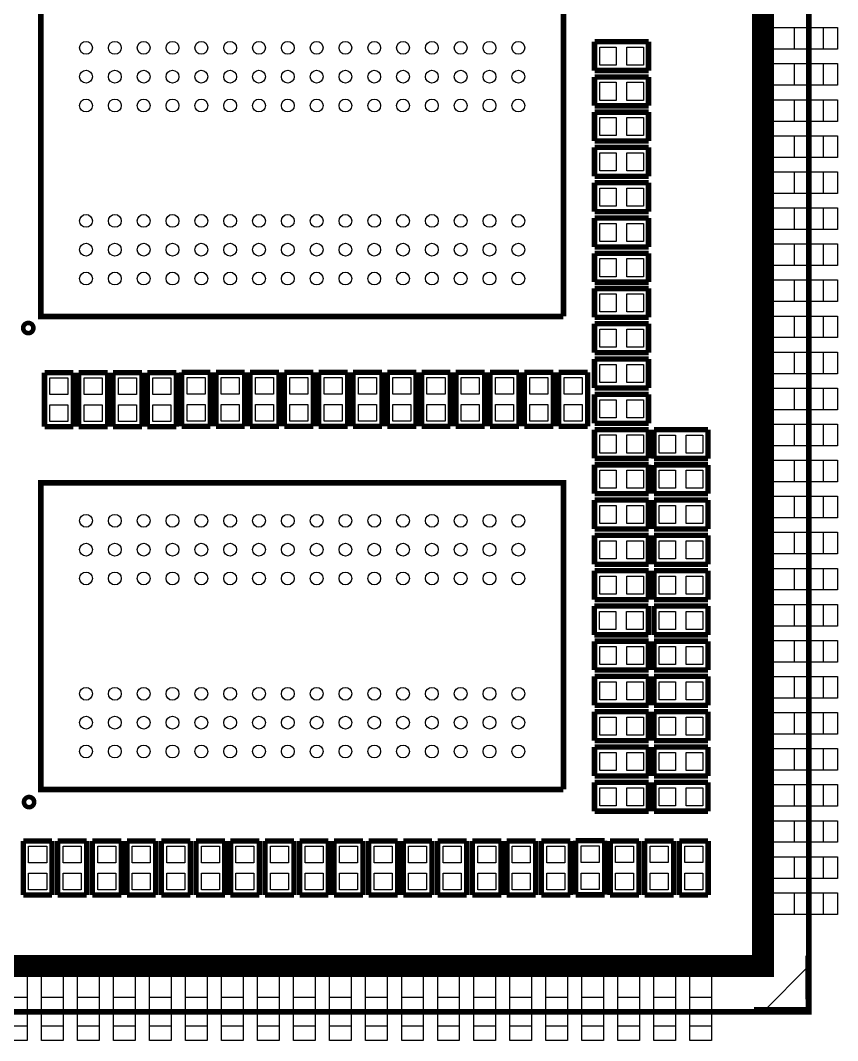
# Model space of a CAD drawing. Extents: x 0.3 to 46.9, y -3.3 to 43.3.
# Drawn here: x 24.21 to 46.89, y -3.34 to 24.96 of the extents above; entities that cross this region are included whole.
import ezdxf

# ---------------------------------------------------------------- set-up
doc = ezdxf.new("R2010")
doc.units = 0
for name, color, linetype in [('BOT', 69, 'CONTINUOUS'), ('OUTLINE', 254, 'CONTINUOUS'), ('SMT', 85, 'CONTINUOUS'), ('SST', 85, 'CONTINUOUS'), ('TOP', 85, 'CONTINUOUS')]:
    doc.layers.add(name, color=color, linetype=linetype)

msp = doc.modelspace()

# ---------------------------------------------------------------- linework, layer by layer
at = {"layer": 'BOT'}
for points in [[(46.894801, 24.758752), (46.894801, 24.158804), (44.894805, 24.158804), (44.894805, 24.758752)], [(46.894801, 23.758754), (46.894801, 23.158806), (44.894805, 23.158806), (44.894805, 23.758754)], [(46.894801, 22.758756), (46.894801, 22.158808), (44.894805, 22.158808), (44.894805, 22.758756)], [(46.894801, 21.758758), (46.894801, 21.15881), (44.894805, 21.15881), (44.894805, 21.758758)], [(46.894801, 20.75876), (46.894801, 20.158812), (44.894805, 20.158812), (44.894805, 20.75876)], [(46.894801, 19.758762), (46.894801, 19.158814), (44.894805, 19.158814), (44.894805, 19.758762)], [(46.894801, 18.758764), (46.894801, 18.158816), (44.894805, 18.158816), (44.894805, 18.758764)], [(46.894801, 17.758766), (46.894801, 17.158818), (44.894805, 17.158818), (44.894805, 17.758766)], [(46.894801, 16.758768), (46.894801, 16.15882), (44.894805, 16.15882), (44.894805, 16.758768)], [(46.894801, 15.75877), (46.894801, 15.158822), (44.894805, 15.158822), (44.894805, 15.75877)], [(46.894801, 14.758772), (46.894801, 14.158824), (44.894805, 14.158824), (44.894805, 14.758772)], [(46.894801, 13.758748), (46.894801, 13.1588), (44.894805, 13.1588), (44.894805, 13.758748)], [(46.894801, 12.75875), (46.894801, 12.158802), (44.894805, 12.158802), (44.894805, 12.75875)], [(46.894801, 11.758752), (46.894801, 11.158804), (44.894805, 11.158804), (44.894805, 11.758752)], [(46.894801, 10.758754), (46.894801, 10.158806), (44.894805, 10.158806), (44.894805, 10.758754)], [(46.894801, 9.758756), (46.894801, 9.158808), (44.894805, 9.158808), (44.894805, 9.758756)], [(46.894801, 8.758758), (46.894801, 8.15881), (44.894805, 8.15881), (44.894805, 8.758758)], [(46.894801, 7.75876), (46.894801, 7.158812), (44.894805, 7.158812), (44.894805, 7.75876)], [(46.894801, 6.758762), (46.894801, 6.158814), (44.894805, 6.158814), (44.894805, 6.758762)], [(46.894801, 5.758764), (46.894801, 5.158816), (44.894805, 5.158816), (44.894805, 5.758764)], [(46.894801, 4.758766), (46.894801, 4.158818), (44.894805, 4.158818), (44.894805, 4.758766)], [(46.894801, 3.758768), (46.894801, 3.15882), (44.894805, 3.15882), (44.894805, 3.758768)], [(46.894801, 2.75877), (46.894801, 2.158822), (44.894805, 2.158822), (44.894805, 2.75877)], [(46.894801, 1.758772), (46.894801, 1.158824), (44.894805, 1.158824), (44.894805, 1.758772)], [(46.894801, 0.758749), (46.894801, 0.158801), (44.894805, 0.158801), (44.894805, 0.758749)], [(24.394566, -3.341421), (23.794618, -3.341421), (23.794618, -1.341425), (24.394566, -1.341425)], [(25.394564, -3.341421), (24.794616, -3.341421), (24.794616, -1.341425), (25.394564, -1.341425)], [(26.394562, -3.341421), (25.794614, -3.341421), (25.794614, -1.341425), (26.394562, -1.341425)], [(27.39456, -3.341421), (26.794612, -3.341421), (26.794612, -1.341425), (27.39456, -1.341425)], [(28.394558, -3.341421), (27.79461, -3.341421), (27.79461, -1.341425), (28.394558, -1.341425)], [(29.394556, -3.341421), (28.794608, -3.341421), (28.794608, -1.341425), (29.394556, -1.341425)], [(30.39458, -3.341421), (29.794632, -3.341421), (29.794632, -1.341425), (30.39458, -1.341425)], [(31.394578, -3.341421), (30.79463, -3.341421), (30.79463, -1.341425), (31.394578, -1.341425)], [(32.394576, -3.341421), (31.794628, -3.341421), (31.794628, -1.341425), (32.394576, -1.341425)], [(33.394574, -3.341421), (32.794626, -3.341421), (32.794626, -1.341425), (33.394574, -1.341425)], [(34.394572, -3.341421), (33.794624, -3.341421), (33.794624, -1.341425), (34.394572, -1.341425)], [(35.39457, -3.341421), (34.794622, -3.341421), (34.794622, -1.341425), (35.39457, -1.341425)], [(36.394568, -3.341421), (35.79462, -3.341421), (35.79462, -1.341425), (36.394568, -1.341425)], [(37.394566, -3.341421), (36.794618, -3.341421), (36.794618, -1.341425), (37.394566, -1.341425)], [(38.394564, -3.341421), (37.794616, -3.341421), (37.794616, -1.341425), (38.394564, -1.341425)], [(39.394562, -3.341421), (38.794614, -3.341421), (38.794614, -1.341425), (39.394562, -1.341425)], [(40.39456, -3.341421), (39.794612, -3.341421), (39.794612, -1.341425), (40.39456, -1.341425)], [(41.394558, -3.341421), (40.79461, -3.341421), (40.79461, -1.341425), (41.394558, -1.341425)], [(42.394556, -3.341421), (41.794608, -3.341421), (41.794608, -1.341425), (42.394556, -1.341425)], [(43.394579, -3.341421), (42.794631, -3.341421), (42.794631, -1.341425), (43.394579, -1.341425)]]:
    msp.add_lwpolyline(points, close=True, dxfattribs=at)
at = {"layer": 'OUTLINE', "const_width": 0.1524}
msp.add_lwpolyline([(43.094605, 42.458894), (46.094701, 42.458894), (46.094701, -2.541321), (1.094486, -2.541321), (1.094486, 42.458894), (43.094605, 42.458894)], dxfattribs=at)
at = {"layer": 'OUTLINE'}
msp.add_lwpolyline([(1.094486, 42.458894), (1.094486, -2.541321), (46.094701, -2.541321), (46.094701, 42.458894), (43.094605, 42.458894)], close=True, dxfattribs=at)
at = {"layer": 'SMT', "const_width": 0.6096}
msp.add_lwpolyline([(2.364486, 0.310718), (2.364486, 41.188894), (44.824701, 41.188894), (44.824701, -1.271321), (2.364486, -1.271321), (2.364486, 0.310718)], dxfattribs=at)
at = {"layer": 'SST'}
for points, const_width in [([(39.285494, 16.745153), (39.285494, 25.250546), (24.780113, 25.250546), (24.780113, 17.744846)], 0.1524), ([(40.147316, 23.568127), (40.147316, 24.370716)], 0.149911), ([(40.147316, 24.370716), (41.645916, 24.370716)], 0.149911), ([(41.645916, 24.370716), (41.645916, 23.568127)], 0.149911), ([(41.645916, 23.568127), (40.147316, 23.568127)], 0.149911), ([(40.147316, 22.58982), (40.147316, 23.392435)], 0.149911), ([(40.147316, 23.392435), (41.645916, 23.392435)], 0.149911), ([(41.645916, 23.392435), (41.645916, 22.58982)], 0.149911), ([(41.645916, 22.58982), (40.147316, 22.58982)], 0.149911), ([(40.147418, 21.611412), (40.147418, 22.414103)], 0.149911), ([(40.147418, 22.414103), (41.646018, 22.414103)], 0.149911), ([(41.646018, 22.414103), (41.646018, 21.611412)], 0.149911), ([(40.147316, 20.633207), (40.147316, 21.43572)], 0.149911), ([(40.147316, 21.43572), (41.645916, 21.43572)], 0.149911), ([(41.646018, 21.611412), (40.147418, 21.611412)], 0.149911), ([(41.645916, 21.43572), (41.645916, 20.633207)], 0.149911), ([(41.645916, 20.633207), (40.147316, 20.633207)], 0.149911), ([(40.147316, 19.654901), (40.147316, 20.45749)], 0.149911), ([(40.147316, 20.45749), (41.645916, 20.45749)], 0.149911), ([(41.645916, 20.45749), (41.645916, 19.654901)], 0.149911), ([(41.645916, 19.654901), (40.147316, 19.654901)], 0.149911), ([(40.147316, 18.676595), (40.147316, 19.479184)], 0.149911), ([(40.147316, 19.479184), (41.645916, 19.479184)], 0.149911), ([(41.645916, 19.479184), (41.645916, 18.676595)], 0.149911), ([(41.645916, 18.676595), (40.147316, 18.676595)], 0.149911), ([(40.147367, 17.698364), (40.147367, 18.500877)], 0.149911), ([(40.147367, 18.500877), (41.645967, 18.500877)], 0.149911), ([(41.645967, 18.500877), (41.645967, 17.698364)], 0.149911), ([(24.780113, 17.744846), (24.780113, 16.745153), (25.779806, 16.745153)], 0.1524), ([(41.645967, 17.698364), (40.147367, 17.698364)], 0.149911), ([(40.147367, 16.71988), (40.147367, 17.522571)], 0.149911), ([(40.147367, 17.522571), (41.645967, 17.522571)], 0.149911), ([(41.645967, 17.522571), (41.645967, 16.71988)], 0.149911), ([(25.779806, 16.745153), (39.285799, 16.745153)], 0.1524), ([(41.645967, 16.71988), (40.147367, 16.71988)], 0.149911), ([(40.147215, 15.741675), (40.147215, 16.544265)], 0.149911), ([(40.147215, 16.544265), (41.645815, 16.544265)], 0.149911), ([(41.645815, 16.544265), (41.645815, 15.741675)], 0.149911), ([(41.645815, 15.741675), (40.147215, 15.741675)], 0.149911), ([(40.147316, 14.763369), (40.147316, 15.565958)], 0.149911), ([(40.147316, 15.565958), (41.645916, 15.565958)], 0.149911), ([(41.645916, 15.565958), (41.645916, 14.763369)], 0.149911), ([(24.880164, 15.188895), (25.682677, 15.188895)], 0.149911), ([(24.880164, 13.690295), (24.880164, 15.188895)], 0.149911), ([(25.682677, 15.188895), (25.682677, 13.690295)], 0.149911), ([(25.831698, 15.188946), (26.634288, 15.188946)], 0.149911), ([(25.831698, 13.690346), (25.831698, 15.188946)], 0.149911), ([(26.634288, 15.188946), (26.634288, 13.690346)], 0.149911), ([(26.783309, 15.188794), (27.585899, 15.188794)], 0.149911), ([(26.783309, 13.690194), (26.783309, 15.188794)], 0.149911), ([(27.585899, 15.188794), (27.585899, 13.690194)], 0.149911), ([(27.73492, 15.18887), (28.53751, 15.18887)], 0.149911), ([(27.73492, 13.69027), (27.73492, 15.18887)], 0.149911), ([(28.53751, 15.18887), (28.53751, 13.69027)], 0.149911), ([(28.684398, 15.196083), (29.487012, 15.196083)], 0.149911), ([(28.684398, 13.697483), (28.684398, 15.196083)], 0.149911), ([(29.487012, 15.196083), (29.487012, 13.697483)], 0.149911), ([(29.636034, 15.196058), (30.438649, 15.196058)], 0.149911), ([(29.636034, 13.697458), (29.636034, 15.196058)], 0.149911), ([(30.438649, 15.196058), (30.438649, 13.697458)], 0.149911), ([(30.587645, 15.196058), (31.390234, 15.196058)], 0.149911), ([(30.587645, 13.697458), (30.587645, 15.196058)], 0.149911), ([(31.390234, 15.196058), (31.390234, 13.697458)], 0.149911), ([(31.539231, 15.196058), (32.341845, 15.196058)], 0.149911), ([(31.539231, 13.697458), (31.539231, 15.196058)], 0.149911), ([(32.341845, 15.196058), (32.341845, 13.697458)], 0.149911), ([(32.490867, 15.196058), (33.293482, 15.196058)], 0.149911), ([(32.490867, 13.697458), (32.490867, 15.196058)], 0.149911), ([(33.293482, 15.196058), (33.293482, 13.697458)], 0.149911), ([(33.442478, 15.196058), (34.245067, 15.196058)], 0.149911), ([(33.442478, 13.697458), (33.442478, 15.196058)], 0.149911), ([(34.245067, 15.196058), (34.245067, 13.697458)], 0.149911), ([(34.394089, 15.196058), (35.196678, 15.196058)], 0.149911), ([(34.394089, 13.697458), (34.394089, 15.196058)], 0.149911), ([(35.196678, 15.196058), (35.196678, 13.697458)], 0.149911), ([(35.3457, 15.19616), (36.148289, 15.19616)], 0.149911), ([(35.3457, 13.69756), (35.3457, 15.19616)], 0.149911), ([(36.148289, 15.19616), (36.148289, 13.69756)], 0.149911), ([(36.297311, 15.196058), (37.0999, 15.196058)], 0.149911), ([(36.297311, 13.697458), (36.297311, 15.196058)], 0.149911), ([(37.0999, 15.196058), (37.0999, 13.697458)], 0.149911), ([(37.248897, 15.196058), (38.051511, 15.196058)], 0.149911), ([(37.248897, 13.697458), (37.248897, 15.196058)], 0.149911), ([(38.051511, 15.196058), (38.051511, 13.697458)], 0.149911), ([(38.200533, 15.196058), (39.003122, 15.196058)], 0.149911), ([(38.200533, 13.697458), (38.200533, 15.196058)], 0.149911), ([(39.003122, 15.196058), (39.003122, 13.697458)], 0.149911), ([(39.152144, 15.195956), (39.954733, 15.195956)], 0.149911), ([(39.152144, 13.697356), (39.152144, 15.195956)], 0.149911), ([(39.954733, 15.195956), (39.954733, 13.697356)], 0.149911), ([(41.645916, 14.763369), (40.147316, 14.763369)], 0.149911), ([(40.147367, 13.785063), (40.147367, 14.587652)], 0.149911), ([(40.147367, 14.587652), (41.645967, 14.587652)], 0.149911), ([(41.645967, 14.587652), (41.645967, 13.785063)], 0.149911), ([(25.682677, 13.690295), (24.880164, 13.690295)], 0.149911), ([(26.634288, 13.690346), (25.831698, 13.690346)], 0.149911), ([(27.585899, 13.690194), (26.783309, 13.690194)], 0.149911), ([(28.53751, 13.69027), (27.73492, 13.69027)], 0.149911), ([(29.487012, 13.697483), (28.684398, 13.697483)], 0.149911), ([(30.438649, 13.697458), (29.636034, 13.697458)], 0.149911), ([(31.390234, 13.697458), (30.587645, 13.697458)], 0.149911), ([(32.341845, 13.697458), (31.539231, 13.697458)], 0.149911), ([(33.293482, 13.697458), (32.490867, 13.697458)], 0.149911), ([(34.245067, 13.697458), (33.442478, 13.697458)], 0.149911), ([(35.196678, 13.697458), (34.394089, 13.697458)], 0.149911), ([(36.148289, 13.69756), (35.3457, 13.69756)], 0.149911), ([(37.0999, 13.697458), (36.297311, 13.697458)], 0.149911), ([(38.051511, 13.697458), (37.248897, 13.697458)], 0.149911), ([(39.003122, 13.697458), (38.200533, 13.697458)], 0.149911), ([(39.954733, 13.697356), (39.152144, 13.697356)], 0.149911), ([(40.147316, 13.609371), (41.645916, 13.609371)], 0.149911), ([(40.147316, 12.806756), (40.147316, 13.609371)], 0.149911), ([(41.645967, 13.785063), (40.147367, 13.785063)], 0.149911), ([(41.645916, 13.609371), (41.645916, 12.806756)], 0.149911), ([(41.795471, 12.805893), (41.795471, 13.608507)], 0.149911), ([(41.795471, 13.608507), (43.294071, 13.608507)], 0.149911), ([(43.294071, 13.608507), (43.294071, 12.805893)], 0.149911), ([(41.645916, 12.806756), (40.147316, 12.806756)], 0.149911), ([(43.294071, 12.805893), (41.795471, 12.805893)], 0.149911), ([(40.147418, 12.631039), (41.646018, 12.631039)], 0.149911), ([(40.147418, 11.828424), (40.147418, 12.631039)], 0.149911), ([(41.646018, 12.631039), (41.646018, 11.828424)], 0.149911), ([(41.795471, 11.827561), (41.795471, 12.630175)], 0.149911), ([(41.795471, 12.630175), (43.294071, 12.630175)], 0.149911), ([(43.294071, 12.630175), (43.294071, 11.827561)], 0.149911), ([(39.285494, 3.626053), (39.285494, 12.131446), (24.780113, 12.131446), (24.780113, 4.625746)], 0.1524), ([(41.646018, 11.828424), (40.147418, 11.828424)], 0.149911), ([(43.294071, 11.827561), (41.795471, 11.827561)], 0.149911), ([(40.147418, 11.652733), (41.646018, 11.652733)], 0.149911), ([(40.147418, 10.850143), (40.147418, 11.652733)], 0.149911), ([(41.646018, 11.652733), (41.646018, 10.850143)], 0.149911), ([(41.795471, 10.84928), (41.795471, 11.651869)], 0.149911), ([(41.795471, 11.651869), (43.294071, 11.651869)], 0.149911), ([(43.294071, 11.651869), (43.294071, 10.84928)], 0.149911), ([(41.646018, 10.850143), (40.147418, 10.850143)], 0.149911), ([(43.294071, 10.84928), (41.795471, 10.84928)], 0.149911), ([(40.147291, 10.674426), (41.645891, 10.674426)], 0.149911), ([(40.147291, 9.871812), (40.147291, 10.674426)], 0.149911), ([(41.645891, 10.674426), (41.645891, 9.871812)], 0.149911), ([(41.795471, 9.870973), (41.795471, 10.673588)], 0.149911), ([(41.795471, 10.673588), (43.294071, 10.673588)], 0.149911), ([(43.294071, 10.673588), (43.294071, 9.870973)], 0.149911), ([(41.645891, 9.871812), (40.147291, 9.871812)], 0.149911), ([(43.294071, 9.870973), (41.795471, 9.870973)], 0.149911), ([(40.147316, 9.696247), (41.645916, 9.696247)], 0.149911), ([(40.147316, 8.893531), (40.147316, 9.696247)], 0.149911), ([(41.645916, 9.696247), (41.645916, 8.893531)], 0.149911), ([(41.795471, 8.892667), (41.795471, 9.695256)], 0.149911), ([(41.795471, 9.695256), (43.294071, 9.695256)], 0.149911), ([(43.294071, 9.695256), (43.294071, 8.892667)], 0.149911), ([(40.140001, 8.716366), (41.638601, 8.716366)], 0.149911), ([(40.140001, 7.913751), (40.140001, 8.716366)], 0.149911), ([(41.645916, 8.893531), (40.147316, 8.893531)], 0.149911), ([(41.638601, 8.716366), (41.638601, 7.913751)], 0.149911), ([(43.294071, 8.892667), (41.795471, 8.892667)], 0.149911), ([(41.795471, 7.914361), (41.795471, 8.71695)], 0.149911), ([(41.795471, 8.71695), (43.294071, 8.71695)], 0.149911), ([(43.294071, 8.71695), (43.294071, 7.914361)], 0.149911), ([(41.638601, 7.913751), (40.140001, 7.913751)], 0.149911), ([(43.294071, 7.914361), (41.795471, 7.914361)], 0.149911), ([(40.147265, 7.738643), (41.645865, 7.738643)], 0.149911), ([(40.147265, 6.936054), (40.147265, 7.738643)], 0.149911), ([(41.645865, 7.738643), (41.645865, 6.936054)], 0.149911), ([(41.795471, 6.935953), (41.795471, 7.738669)], 0.149911), ([(41.795471, 7.738669), (43.294071, 7.738669)], 0.149911), ([(43.294071, 7.738669), (43.294071, 6.935953)], 0.149911), ([(41.645865, 6.936054), (40.147265, 6.936054)], 0.149911), ([(40.147316, 6.760337), (41.645916, 6.760337)], 0.149911), ([(40.147316, 5.957748), (40.147316, 6.760337)], 0.149911), ([(41.645916, 6.760337), (41.645916, 5.957748)], 0.149911), ([(43.294071, 6.935953), (41.795471, 6.935953)], 0.149911), ([(41.795471, 5.957722), (41.795471, 6.760337)], 0.149911), ([(41.795471, 6.760337), (43.294071, 6.760337)], 0.149911), ([(43.294071, 6.760337), (43.294071, 5.957722)], 0.149911), ([(41.645916, 5.957748), (40.147316, 5.957748)], 0.149911), ([(43.294071, 5.957722), (41.795471, 5.957722)], 0.149911), ([(40.147316, 5.782056), (41.645916, 5.782056)], 0.149911), ([(40.147316, 4.979441), (40.147316, 5.782056)], 0.149911), ([(41.645916, 5.782056), (41.645916, 4.979441)], 0.149911), ([(41.795471, 4.979441), (41.795471, 5.782031)], 0.149911), ([(41.795471, 5.782031), (43.294071, 5.782031)], 0.149911), ([(43.294071, 5.782031), (43.294071, 4.979441)], 0.149911), ([(41.645916, 4.979441), (40.147316, 4.979441)], 0.149911), ([(40.147316, 4.803724), (41.645916, 4.803724)], 0.149911), ([(40.147316, 4.001135), (40.147316, 4.803724)], 0.149911), ([(41.645916, 4.803724), (41.645916, 4.001135)], 0.149911), ([(43.294071, 4.979441), (41.795471, 4.979441)], 0.149911), ([(41.795471, 4.001237), (41.795471, 4.803851)], 0.149911), ([(41.795471, 4.803851), (43.294071, 4.803851)], 0.149911), ([(43.294071, 4.803851), (43.294071, 4.001237)], 0.149911), ([(24.780113, 4.625746), (24.780113, 3.626053), (25.779806, 3.626053)], 0.1524), ([(41.645916, 4.001135), (40.147316, 4.001135)], 0.149911), ([(43.294071, 4.001237), (41.795471, 4.001237)], 0.149911), ([(25.779806, 3.626053), (39.285799, 3.626053)], 0.1524), ([(40.147316, 3.825418), (41.645916, 3.825418)], 0.149911), ([(40.147316, 3.022803), (40.147316, 3.825418)], 0.149911), ([(41.645916, 3.825418), (41.645916, 3.022803)], 0.149911), ([(41.795471, 3.022829), (41.795471, 3.825418)], 0.149911), ([(41.795471, 3.825418), (43.294071, 3.825418)], 0.149911), ([(43.294071, 3.825418), (43.294071, 3.022829)], 0.149911), ([(41.645916, 3.022803), (40.147316, 3.022803)], 0.149911), ([(43.294071, 3.022829), (41.795471, 3.022829)], 0.149911), ([(24.28908, 2.194408), (25.091669, 2.194408)], 0.149911), ([(24.28908, 0.695808), (24.28908, 2.194408)], 0.149911), ([(25.091669, 2.194408), (25.091669, 0.695808)], 0.149911), ([(25.247829, 2.194408), (26.050519, 2.194408)], 0.149911), ([(25.247829, 0.695808), (25.247829, 2.194408)], 0.149911), ([(26.050519, 2.194408), (26.050519, 0.695808)], 0.149911), ([(26.20678, 2.194204), (27.009293, 2.194204)], 0.149911), ([(26.20678, 0.695604), (26.20678, 2.194204)], 0.149911), ([(27.009293, 2.194204), (27.009293, 0.695604)], 0.149911), ([(27.16563, 2.194281), (27.968219, 2.194281)], 0.149911), ([(27.16563, 0.695681), (27.16563, 2.194281)], 0.149911), ([(27.968219, 2.194281), (27.968219, 0.695681)], 0.149911), ([(28.12448, 2.194001), (28.927095, 2.194001)], 0.149911), ([(28.12448, 0.695401), (28.12448, 2.194001)], 0.149911), ([(28.927095, 2.194001), (28.927095, 0.695401)], 0.149911), ([(29.08333, 2.194281), (29.885945, 2.194281)], 0.149911), ([(29.08333, 0.695681), (29.08333, 2.194281)], 0.149911), ([(29.885945, 2.194281), (29.885945, 0.695681)], 0.149911), ([(30.04218, 2.194331), (30.844795, 2.194331)], 0.149911), ([(30.04218, 0.695731), (30.04218, 2.194331)], 0.149911), ([(30.844795, 2.194331), (30.844795, 0.695731)], 0.149911), ([(31.001005, 2.194281), (31.803619, 2.194281)], 0.149911), ([(31.001005, 0.695681), (31.001005, 2.194281)], 0.149911), ([(31.803619, 2.194281), (31.803619, 0.695681)], 0.149911), ([(31.959855, 2.194306), (32.762469, 2.194306)], 0.149911), ([(31.959855, 0.695706), (31.959855, 2.194306)], 0.149911), ([(32.762469, 2.194306), (32.762469, 0.695706)], 0.149911), ([(32.91873, 2.194382), (33.721319, 2.194382)], 0.149911), ([(32.91873, 0.695782), (32.91873, 2.194382)], 0.149911), ([(33.721319, 2.194382), (33.721319, 0.695782)], 0.149911), ([(33.87758, 2.194281), (34.680169, 2.194281)], 0.149911), ([(33.87758, 0.695681), (33.87758, 2.194281)], 0.149911), ([(34.680169, 2.194281), (34.680169, 0.695681)], 0.149911), ([(34.83643, 2.194281), (35.639019, 2.194281)], 0.149911), ([(34.83643, 0.695681), (34.83643, 2.194281)], 0.149911), ([(35.639019, 2.194281), (35.639019, 0.695681)], 0.149911), ([(35.79528, 2.194306), (36.597869, 2.194306)], 0.149911), ([(35.79528, 0.695706), (35.79528, 2.194306)], 0.149911), ([(36.597869, 2.194306), (36.597869, 0.695706)], 0.149911), ([(36.754105, 2.194306), (37.556719, 2.194306)], 0.149911), ([(36.754105, 0.695706), (36.754105, 2.194306)], 0.149911), ([(37.556719, 2.194306), (37.556719, 0.695706)], 0.149911), ([(37.71298, 2.194306), (38.515569, 2.194306)], 0.149911), ([(37.71298, 0.695706), (37.71298, 2.194306)], 0.149911), ([(38.515569, 2.194306), (38.515569, 0.695706)], 0.149911), ([(38.67183, 2.194306), (39.474445, 2.194306)], 0.149911), ([(38.67183, 0.695706), (38.67183, 2.194306)], 0.149911), ([(39.474445, 2.194306), (39.474445, 0.695706)], 0.149911), ([(39.623822, 2.201088), (40.426411, 2.201088)], 0.149911), ([(39.623822, 0.702488), (39.623822, 2.201088)], 0.149911), ([(40.426411, 2.201088), (40.426411, 0.702488)], 0.149911), ([(40.580818, 2.197887), (41.383433, 2.197887)], 0.149911), ([(40.580818, 0.699287), (40.580818, 2.197887)], 0.149911), ([(41.383433, 2.197887), (41.383433, 0.699287)], 0.149911), ([(41.539668, 2.197887), (42.342257, 2.197887)], 0.149911), ([(41.539668, 0.699287), (41.539668, 2.197887)], 0.149911), ([(42.342257, 2.197887), (42.342257, 0.699287)], 0.149911), ([(42.498518, 2.197887), (43.301107, 2.197887)], 0.149911), ([(42.498518, 0.699287), (42.498518, 2.197887)], 0.149911), ([(43.301107, 2.197887), (43.301107, 0.699287)], 0.149911), ([(25.091669, 0.695808), (24.28908, 0.695808)], 0.149911), ([(26.050519, 0.695808), (25.247829, 0.695808)], 0.149911), ([(27.009293, 0.695604), (26.20678, 0.695604)], 0.149911), ([(27.968219, 0.695681), (27.16563, 0.695681)], 0.149911), ([(28.927095, 0.695401), (28.12448, 0.695401)], 0.149911), ([(29.885945, 0.695681), (29.08333, 0.695681)], 0.149911), ([(30.844795, 0.695731), (30.04218, 0.695731)], 0.149911), ([(31.803619, 0.695681), (31.001005, 0.695681)], 0.149911), ([(32.762469, 0.695706), (31.959855, 0.695706)], 0.149911), ([(33.721319, 0.695782), (32.91873, 0.695782)], 0.149911), ([(34.680169, 0.695681), (33.87758, 0.695681)], 0.149911), ([(35.639019, 0.695681), (34.83643, 0.695681)], 0.149911), ([(36.597869, 0.695706), (35.79528, 0.695706)], 0.149911), ([(37.556719, 0.695706), (36.754105, 0.695706)], 0.149911), ([(38.515569, 0.695706), (37.71298, 0.695706)], 0.149911), ([(39.474445, 0.695706), (38.67183, 0.695706)], 0.149911), ([(40.426411, 0.702488), (39.623822, 0.702488)], 0.149911), ([(41.383433, 0.699287), (40.580818, 0.699287)], 0.149911), ([(42.342257, 0.699287), (41.539668, 0.699287)], 0.149911), ([(43.301107, 0.699287), (42.498518, 0.699287)], 0.149911), ([(46.0756, -0.98331), (46.080705, -2.483104)], 0.1524), ([(44.575501, -2.483104), (46.080705, -2.483104)], 0.1524)]:
    msp.add_lwpolyline(points, dxfattribs=dict(at, const_width=const_width))
at = {"layer": 'SST', "const_width": 0.127}
for points in [[(24.572036, 16.425189, 1.000019), (24.288852, 16.425164, 0.999981), (24.572036, 16.425189)], [(24.593347, 3.274136, 1.000019), (24.310162, 3.274111, 0.999981), (24.593347, 3.274136)]]:
    msp.add_lwpolyline(points, format="xyb", dxfattribs=at)
at = {"layer": 'SST'}
msp.add_lwpolyline([(46.094701, -1.271321), (46.094701, -2.541321), (44.824701, -2.541321)], close=True, dxfattribs=at)
at = {"layer": 'TOP'}
for points in [[(46.494751, 24.758752), (46.494751, 24.158804), (45.694651, 24.158804), (45.694651, 24.758752)], [(40.290725, 23.719358), (40.290725, 24.219484), (40.750719, 24.219484), (40.750719, 23.719358)], [(41.042514, 23.719358), (41.042514, 24.219484), (41.502508, 24.219484), (41.502508, 23.719358)], [(46.494751, 23.758754), (46.494751, 23.158806), (45.694651, 23.158806), (45.694651, 23.758754)], [(40.290725, 22.741052), (40.290725, 23.241178), (40.750719, 23.241178), (40.750719, 22.741052)], [(41.042514, 22.741052), (41.042514, 23.241178), (41.502508, 23.241178), (41.502508, 22.741052)], [(46.494751, 22.758756), (46.494751, 22.158808), (45.694651, 22.158808), (45.694651, 22.758756)], [(40.290826, 21.762745), (40.290826, 22.262871), (40.75082, 22.262871), (40.75082, 21.762745)], [(41.042615, 21.762745), (41.042615, 22.262871), (41.502609, 22.262871), (41.502609, 21.762745)], [(46.494751, 21.758758), (46.494751, 21.15881), (45.694651, 21.15881), (45.694651, 21.758758)], [(40.290725, 20.784439), (40.290725, 21.284565), (40.750719, 21.284565), (40.750719, 20.784439)], [(41.042514, 20.784439), (41.042514, 21.284565), (41.502508, 21.284565), (41.502508, 20.784439)], [(46.494751, 20.75876), (46.494751, 20.158812), (45.694651, 20.158812), (45.694651, 20.75876)], [(40.290725, 19.806133), (40.290725, 20.306259), (40.750719, 20.306259), (40.750719, 19.806133)], [(41.042514, 19.806133), (41.042514, 20.306259), (41.502508, 20.306259), (41.502508, 19.806133)], [(46.494751, 19.758762), (46.494751, 19.158814), (45.694651, 19.158814), (45.694651, 19.758762)], [(40.290725, 18.827826), (40.290725, 19.327952), (40.750719, 19.327952), (40.750719, 18.827826)], [(41.042514, 18.827826), (41.042514, 19.327952), (41.502508, 19.327952), (41.502508, 18.827826)], [(46.494751, 18.758764), (46.494751, 18.158816), (45.694651, 18.158816), (45.694651, 18.758764)], [(40.290775, 17.84952), (40.290775, 18.349646), (40.750769, 18.349646), (40.750769, 17.84952)], [(41.042565, 17.84952), (41.042565, 18.349646), (41.502559, 18.349646), (41.502559, 17.84952)], [(46.494751, 17.758766), (46.494751, 17.158818), (45.694651, 17.158818), (45.694651, 17.758766)], [(40.290775, 16.871213), (40.290775, 17.371339), (40.750769, 17.371339), (40.750769, 16.871213)], [(41.042565, 16.871213), (41.042565, 17.371339), (41.502559, 17.371339), (41.502559, 16.871213)], [(46.494751, 16.758768), (46.494751, 16.15882), (45.694651, 16.15882), (45.694651, 16.758768)], [(40.290623, 15.892907), (40.290623, 16.393033), (40.750617, 16.393033), (40.750617, 15.892907)], [(41.042412, 15.892907), (41.042412, 16.393033), (41.502406, 16.393033), (41.502406, 15.892907)], [(46.494751, 15.75877), (46.494751, 15.158822), (45.694651, 15.158822), (45.694651, 15.75877)], [(40.290725, 14.914601), (40.290725, 15.414727), (40.750719, 15.414727), (40.750719, 14.914601)], [(41.042514, 14.914601), (41.042514, 15.414727), (41.502508, 15.414727), (41.502508, 14.914601)], [(25.531445, 14.585493), (25.031319, 14.585493), (25.031319, 15.045487), (25.531445, 15.045487)], [(26.483056, 14.585544), (25.98293, 14.585544), (25.98293, 15.045538), (26.483056, 15.045538)], [(27.434667, 14.585391), (26.934541, 14.585391), (26.934541, 15.045385), (27.434667, 15.045385)], [(28.386278, 14.585467), (27.886152, 14.585467), (27.886152, 15.045461), (28.386278, 15.045461)], [(28.835655, 15.052675), (29.335781, 15.052675), (29.335781, 14.592681), (28.835655, 14.592681)], [(29.787266, 15.05265), (30.287392, 15.05265), (30.287392, 14.592656), (29.787266, 14.592656)], [(30.738877, 15.05265), (31.239003, 15.05265), (31.239003, 14.592656), (30.738877, 14.592656)], [(31.690488, 15.05265), (32.190614, 15.05265), (32.190614, 14.592656), (31.690488, 14.592656)], [(33.142225, 14.592656), (32.642099, 14.592656), (32.642099, 15.05265), (33.142225, 15.05265)], [(33.59371, 15.05265), (34.093836, 15.05265), (34.093836, 14.592656), (33.59371, 14.592656)], [(34.545321, 15.05265), (35.045447, 15.05265), (35.045447, 14.592656), (34.545321, 14.592656)], [(35.496932, 15.052751), (35.997058, 15.052751), (35.997058, 14.592757), (35.496932, 14.592757)], [(36.448543, 15.05265), (36.948669, 15.05265), (36.948669, 14.592656), (36.448543, 14.592656)], [(37.400154, 15.05265), (37.90028, 15.05265), (37.90028, 14.592656), (37.400154, 14.592656)], [(38.351765, 15.05265), (38.851891, 15.05265), (38.851891, 14.592656), (38.351765, 14.592656)], [(39.303376, 15.052548), (39.803502, 15.052548), (39.803502, 14.592554), (39.303376, 14.592554)], [(46.494751, 14.758772), (46.494751, 14.158824), (45.694651, 14.158824), (45.694651, 14.758772)], [(40.290775, 13.936294), (40.290775, 14.43642), (40.750769, 14.43642), (40.750769, 13.936294)], [(41.042565, 13.936294), (41.042565, 14.43642), (41.502559, 14.43642), (41.502559, 13.936294)], [(25.531445, 13.833704), (25.031319, 13.833704), (25.031319, 14.293698), (25.531445, 14.293698)], [(26.483056, 13.833754), (25.98293, 13.833754), (25.98293, 14.293748), (26.483056, 14.293748)], [(27.434667, 13.833602), (26.934541, 13.833602), (26.934541, 14.293596), (27.434667, 14.293596)], [(28.386278, 13.833678), (27.886152, 13.833678), (27.886152, 14.293672), (28.386278, 14.293672)], [(28.835655, 14.300886), (29.335781, 14.300886), (29.335781, 13.840892), (28.835655, 13.840892)], [(29.787266, 14.30086), (30.287392, 14.30086), (30.287392, 13.840866), (29.787266, 13.840866)], [(30.738877, 14.30086), (31.239003, 14.30086), (31.239003, 13.840866), (30.738877, 13.840866)], [(31.690488, 14.30086), (32.190614, 14.30086), (32.190614, 13.840866), (31.690488, 13.840866)], [(33.142225, 13.840866), (32.642099, 13.840866), (32.642099, 14.30086), (33.142225, 14.30086)], [(33.59371, 14.30086), (34.093836, 14.30086), (34.093836, 13.840866), (33.59371, 13.840866)], [(34.545321, 14.30086), (35.045447, 14.30086), (35.045447, 13.840866), (34.545321, 13.840866)], [(35.496932, 14.300962), (35.997058, 14.300962), (35.997058, 13.840968), (35.496932, 13.840968)], [(36.448543, 14.30086), (36.948669, 14.30086), (36.948669, 13.840866), (36.448543, 13.840866)], [(37.400154, 14.30086), (37.90028, 14.30086), (37.90028, 13.840866), (37.400154, 13.840866)], [(38.351765, 14.30086), (38.851891, 14.30086), (38.851891, 13.840866), (38.351765, 13.840866)], [(39.303376, 14.300759), (39.803502, 14.300759), (39.803502, 13.840765), (39.303376, 13.840765)], [(46.494751, 13.758748), (46.494751, 13.1588), (45.694651, 13.1588), (45.694651, 13.758748)], [(40.750719, 13.458114), (40.750719, 12.957988), (40.290725, 12.957988), (40.290725, 13.458114)], [(41.502508, 13.458114), (41.502508, 12.957988), (41.042514, 12.957988), (41.042514, 13.458114)], [(41.93888, 12.957124), (41.93888, 13.45725), (42.398874, 13.45725), (42.398874, 12.957124)], [(42.690669, 12.957124), (42.690669, 13.45725), (43.150663, 13.45725), (43.150663, 12.957124)], [(46.494751, 12.75875), (46.494751, 12.158802), (45.694651, 12.158802), (45.694651, 12.75875)], [(40.75082, 12.479807), (40.75082, 11.979681), (40.290826, 11.979681), (40.290826, 12.479807)], [(41.502609, 12.479807), (41.502609, 11.979681), (41.042615, 11.979681), (41.042615, 12.479807)], [(41.93888, 11.978818), (41.93888, 12.478944), (42.398874, 12.478944), (42.398874, 11.978818)], [(42.690669, 11.978818), (42.690669, 12.478944), (43.150663, 12.478944), (43.150663, 11.978818)], [(46.494751, 11.758752), (46.494751, 11.158804), (45.694651, 11.158804), (45.694651, 11.758752)], [(40.75082, 11.501501), (40.75082, 11.001375), (40.290826, 11.001375), (40.290826, 11.501501)], [(41.502609, 11.501501), (41.502609, 11.001375), (41.042615, 11.001375), (41.042615, 11.501501)], [(41.93888, 11.000511), (41.93888, 11.500637), (42.398874, 11.500637), (42.398874, 11.000511)], [(42.690669, 11.000511), (42.690669, 11.500637), (43.150663, 11.500637), (43.150663, 11.000511)], [(46.494751, 10.758754), (46.494751, 10.158806), (45.694651, 10.158806), (45.694651, 10.758754)], [(40.750693, 10.523195), (40.750693, 10.023069), (40.290699, 10.023069), (40.290699, 10.523195)], [(41.502482, 10.523195), (41.502482, 10.023069), (41.042488, 10.023069), (41.042488, 10.523195)], [(41.93888, 10.022205), (41.93888, 10.522331), (42.398874, 10.522331), (42.398874, 10.022205)], [(42.690669, 10.022205), (42.690669, 10.522331), (43.150663, 10.522331), (43.150663, 10.022205)], [(46.494751, 9.758756), (46.494751, 9.158808), (45.694651, 9.158808), (45.694651, 9.758756)], [(40.750719, 9.544888), (40.750719, 9.044762), (40.290725, 9.044762), (40.290725, 9.544888)], [(41.502508, 9.544888), (41.502508, 9.044762), (41.042514, 9.044762), (41.042514, 9.544888)], [(41.93888, 9.043899), (41.93888, 9.544025), (42.398874, 9.544025), (42.398874, 9.043899)], [(42.690669, 9.043899), (42.690669, 9.544025), (43.150663, 9.544025), (43.150663, 9.043899)], [(40.743403, 8.565109), (40.743403, 8.064983), (40.283409, 8.064983), (40.283409, 8.565109)], [(41.495193, 8.565109), (41.495193, 8.064983), (41.035199, 8.064983), (41.035199, 8.565109)], [(41.93888, 8.065592), (41.93888, 8.565718), (42.398874, 8.565718), (42.398874, 8.065592)], [(42.690669, 8.065592), (42.690669, 8.565718), (43.150663, 8.565718), (43.150663, 8.065592)], [(46.494751, 8.758758), (46.494751, 8.15881), (45.694651, 8.15881), (45.694651, 8.758758)], [(46.494751, 7.75876), (46.494751, 7.158812), (45.694651, 7.158812), (45.694651, 7.75876)], [(40.750668, 7.587412), (40.750668, 7.087286), (40.290674, 7.087286), (40.290674, 7.587412)], [(41.502457, 7.587412), (41.502457, 7.087286), (41.042463, 7.087286), (41.042463, 7.587412)], [(41.93888, 7.087286), (41.93888, 7.587412), (42.398874, 7.587412), (42.398874, 7.087286)], [(42.690669, 7.087286), (42.690669, 7.587412), (43.150663, 7.587412), (43.150663, 7.087286)], [(40.750719, 6.609105), (40.750719, 6.108979), (40.290725, 6.108979), (40.290725, 6.609105)], [(41.502508, 6.609105), (41.502508, 6.108979), (41.042514, 6.108979), (41.042514, 6.609105)], [(41.93888, 6.108979), (41.93888, 6.609105), (42.398874, 6.609105), (42.398874, 6.108979)], [(42.690669, 6.108979), (42.690669, 6.609105), (43.150663, 6.609105), (43.150663, 6.108979)], [(46.494751, 6.758762), (46.494751, 6.158814), (45.694651, 6.158814), (45.694651, 6.758762)], [(46.494751, 5.758764), (46.494751, 5.158816), (45.694651, 5.158816), (45.694651, 5.758764)], [(40.750719, 5.630799), (40.750719, 5.130673), (40.290725, 5.130673), (40.290725, 5.630799)], [(41.502508, 5.630799), (41.502508, 5.130673), (41.042514, 5.130673), (41.042514, 5.630799)], [(41.93888, 5.130673), (41.93888, 5.630799), (42.398874, 5.630799), (42.398874, 5.130673)], [(42.690669, 5.130673), (42.690669, 5.630799), (43.150663, 5.630799), (43.150663, 5.130673)], [(40.750719, 4.652493), (40.750719, 4.152367), (40.290725, 4.152367), (40.290725, 4.652493)], [(41.502508, 4.652493), (41.502508, 4.152367), (41.042514, 4.152367), (41.042514, 4.652493)], [(41.93888, 4.152367), (41.93888, 4.652493), (42.398874, 4.652493), (42.398874, 4.152367)], [(42.690669, 4.152367), (42.690669, 4.652493), (43.150663, 4.652493), (43.150663, 4.152367)], [(46.494751, 4.758766), (46.494751, 4.158818), (45.694651, 4.158818), (45.694651, 4.758766)], [(46.494751, 3.758768), (46.494751, 3.15882), (45.694651, 3.15882), (45.694651, 3.758768)], [(40.750719, 3.674186), (40.750719, 3.17406), (40.290725, 3.17406), (40.290725, 3.674186)], [(41.502508, 3.674186), (41.502508, 3.17406), (41.042514, 3.17406), (41.042514, 3.674186)], [(41.93888, 3.17406), (41.93888, 3.674186), (42.398874, 3.674186), (42.398874, 3.17406)], [(42.690669, 3.17406), (42.690669, 3.674186), (43.150663, 3.674186), (43.150663, 3.17406)], [(46.494751, 2.75877), (46.494751, 2.158822), (45.694651, 2.158822), (45.694651, 2.75877)], [(24.440312, 2.050999), (24.940438, 2.050999), (24.940438, 1.591005), (24.440312, 1.591005)], [(25.399162, 2.050999), (25.899288, 2.050999), (25.899288, 1.591005), (25.399162, 1.591005)], [(26.358012, 2.050796), (26.858138, 2.050796), (26.858138, 1.590802), (26.358012, 1.590802)], [(27.816988, 1.590878), (27.316862, 1.590878), (27.316862, 2.050872), (27.816988, 2.050872)], [(28.275712, 2.050593), (28.775838, 2.050593), (28.775838, 1.590599), (28.275712, 1.590599)], [(29.734688, 1.590878), (29.234562, 1.590878), (29.234562, 2.050872), (29.734688, 2.050872)], [(30.693538, 1.590929), (30.193412, 1.590929), (30.193412, 2.050923), (30.693538, 2.050923)], [(31.652388, 1.590878), (31.152262, 1.590878), (31.152262, 2.050872), (31.652388, 2.050872)], [(32.611238, 1.590904), (32.111112, 1.590904), (32.111112, 2.050898), (32.611238, 2.050898)], [(33.570088, 1.59098), (33.069962, 1.59098), (33.069962, 2.050974), (33.570088, 2.050974)], [(34.528938, 1.590878), (34.028812, 1.590878), (34.028812, 2.050872), (34.528938, 2.050872)], [(35.487788, 1.590878), (34.987662, 1.590878), (34.987662, 2.050872), (35.487788, 2.050872)], [(36.446638, 1.590904), (35.946512, 1.590904), (35.946512, 2.050898), (36.446638, 2.050898)], [(37.405488, 1.590904), (36.905362, 1.590904), (36.905362, 2.050898), (37.405488, 2.050898)], [(38.364338, 1.590904), (37.864212, 1.590904), (37.864212, 2.050898), (38.364338, 2.050898)], [(38.823062, 2.050898), (39.323188, 2.050898), (39.323188, 1.590904), (38.823062, 1.590904)], [(39.775054, 2.057679), (40.27518, 2.057679), (40.27518, 1.597685), (39.775054, 1.597685)], [(40.73205, 2.054479), (41.232176, 2.054479), (41.232176, 1.594485), (40.73205, 1.594485)], [(41.6909, 2.054479), (42.191026, 2.054479), (42.191026, 1.594485), (41.6909, 1.594485)], [(42.64975, 2.054479), (43.149876, 2.054479), (43.149876, 1.594485), (42.64975, 1.594485)], [(46.494751, 1.758772), (46.494751, 1.158824), (45.694651, 1.158824), (45.694651, 1.758772)], [(24.440312, 1.29921), (24.940438, 1.29921), (24.940438, 0.839216), (24.440312, 0.839216)], [(25.399162, 1.29921), (25.899288, 1.29921), (25.899288, 0.839216), (25.399162, 0.839216)], [(26.358012, 1.299007), (26.858138, 1.299007), (26.858138, 0.839013), (26.358012, 0.839013)], [(27.816988, 0.839089), (27.316862, 0.839089), (27.316862, 1.299083), (27.816988, 1.299083)], [(28.275712, 1.298804), (28.775838, 1.298804), (28.775838, 0.83881), (28.275712, 0.83881)], [(29.734688, 0.839089), (29.234562, 0.839089), (29.234562, 1.299083), (29.734688, 1.299083)], [(30.693538, 0.83914), (30.193412, 0.83914), (30.193412, 1.299134), (30.693538, 1.299134)], [(31.652388, 0.839089), (31.152262, 0.839089), (31.152262, 1.299083), (31.652388, 1.299083)], [(32.611238, 0.839114), (32.111112, 0.839114), (32.111112, 1.299108), (32.611238, 1.299108)], [(33.570088, 0.839191), (33.069962, 0.839191), (33.069962, 1.299185), (33.570088, 1.299185)], [(34.528938, 0.839089), (34.028812, 0.839089), (34.028812, 1.299083), (34.528938, 1.299083)], [(35.487788, 0.839089), (34.987662, 0.839089), (34.987662, 1.299083), (35.487788, 1.299083)], [(36.446638, 0.839114), (35.946512, 0.839114), (35.946512, 1.299108), (36.446638, 1.299108)], [(37.405488, 0.839114), (36.905362, 0.839114), (36.905362, 1.299108), (37.405488, 1.299108)], [(38.364338, 0.839114), (37.864212, 0.839114), (37.864212, 1.299108), (38.364338, 1.299108)], [(38.823062, 1.299108), (39.323188, 1.299108), (39.323188, 0.839114), (38.823062, 0.839114)], [(39.775054, 1.30589), (40.27518, 1.30589), (40.27518, 0.845896), (39.775054, 0.845896)], [(40.73205, 1.30269), (41.232176, 1.30269), (41.232176, 0.842696), (40.73205, 0.842696)], [(41.6909, 1.30269), (42.191026, 1.30269), (42.191026, 0.842696), (41.6909, 0.842696)], [(42.64975, 1.30269), (43.149876, 1.30269), (43.149876, 0.842696), (42.64975, 0.842696)], [(46.494751, 0.758749), (46.494751, 0.158801), (45.694651, 0.158801), (45.694651, 0.758749)], [(24.394566, -2.941371), (23.794618, -2.941371), (23.794618, -2.141271), (24.394566, -2.141271)], [(25.394564, -2.941371), (24.794616, -2.941371), (24.794616, -2.141271), (25.394564, -2.141271)], [(26.394562, -2.941371), (25.794614, -2.941371), (25.794614, -2.141271), (26.394562, -2.141271)], [(27.39456, -2.941371), (26.794612, -2.941371), (26.794612, -2.141271), (27.39456, -2.141271)], [(28.394558, -2.941371), (27.79461, -2.941371), (27.79461, -2.141271), (28.394558, -2.141271)], [(29.394556, -2.941371), (28.794608, -2.941371), (28.794608, -2.141271), (29.394556, -2.141271)], [(30.39458, -2.941371), (29.794632, -2.941371), (29.794632, -2.141271), (30.39458, -2.141271)], [(31.394578, -2.941371), (30.79463, -2.941371), (30.79463, -2.141271), (31.394578, -2.141271)], [(32.394576, -2.941371), (31.794628, -2.941371), (31.794628, -2.141271), (32.394576, -2.141271)], [(33.394574, -2.941371), (32.794626, -2.941371), (32.794626, -2.141271), (33.394574, -2.141271)], [(34.394572, -2.941371), (33.794624, -2.941371), (33.794624, -2.141271), (34.394572, -2.141271)], [(35.39457, -2.941371), (34.794622, -2.941371), (34.794622, -2.141271), (35.39457, -2.141271)], [(36.394568, -2.941371), (35.79462, -2.941371), (35.79462, -2.141271), (36.394568, -2.141271)], [(37.394566, -2.941371), (36.794618, -2.941371), (36.794618, -2.141271), (37.394566, -2.141271)], [(38.394564, -2.941371), (37.794616, -2.941371), (37.794616, -2.141271), (38.394564, -2.141271)], [(39.394562, -2.941371), (38.794614, -2.941371), (38.794614, -2.141271), (39.394562, -2.141271)], [(40.39456, -2.941371), (39.794612, -2.941371), (39.794612, -2.141271), (40.39456, -2.141271)], [(41.394558, -2.941371), (40.79461, -2.941371), (40.79461, -2.141271), (41.394558, -2.141271)], [(42.394556, -2.941371), (41.794608, -2.941371), (41.794608, -2.141271), (42.394556, -2.141271)], [(43.394579, -2.941371), (42.794631, -2.941371), (42.794631, -2.141271), (43.394579, -2.141271)]]:
    msp.add_lwpolyline(points, close=True, dxfattribs=at)
for centre in [(26.032816, 24.197742), (26.832916, 24.197742), (27.632812, 24.197742), (28.432912, 24.197742), (29.232708, 24.197742), (30.032808, 24.197742), (30.832908, 24.197742), (31.632804, 24.197742), (32.432803, 24.197742), (33.2327, 24.197742), (34.0328, 24.197742), (34.8329, 24.197742), (35.632695, 24.197742), (36.432795, 24.197742), (37.232692, 24.197742), (38.032792, 24.197742), (26.032816, 23.397845), (26.832916, 23.397845), (27.632812, 23.397845), (28.432912, 23.397845), (29.232708, 23.397845), (30.032808, 23.397845), (30.832908, 23.397845), (31.632804, 23.397845), (32.432803, 23.397845), (33.2327, 23.397845), (34.0328, 23.397845), (34.8329, 23.397845), (35.632695, 23.397845), (36.432795, 23.397845), (37.232692, 23.397845), (38.032792, 23.397845), (26.032816, 22.597745), (26.832916, 22.597745), (27.632812, 22.597745), (28.432912, 22.597745), (29.232708, 22.597745), (30.032808, 22.597745), (30.832908, 22.597745), (31.632804, 22.597745), (32.432803, 22.597745), (33.2327, 22.597745), (34.0328, 22.597745), (34.8329, 22.597745), (35.632695, 22.597745), (36.432795, 22.597745), (37.232692, 22.597745), (38.032792, 22.597745), (26.032816, 19.397955), (26.832916, 19.397955), (27.632812, 19.397955), (28.432912, 19.397955), (29.232708, 19.397955), (30.032808, 19.397955), (30.832908, 19.397955), (31.632804, 19.397955), (32.432803, 19.397955), (33.2327, 19.397955), (34.0328, 19.397955), (34.8329, 19.397955), (35.632695, 19.397955), (36.432795, 19.397955), (37.232692, 19.397955), (38.032792, 19.397955), (26.032816, 18.597855), (26.832916, 18.597855), (27.632812, 18.597855), (28.432912, 18.597855), (29.232708, 18.597855), (30.032808, 18.597855), (30.832908, 18.597855), (31.632804, 18.597855), (32.432803, 18.597855), (33.2327, 18.597855), (34.0328, 18.597855), (34.8329, 18.597855), (35.632695, 18.597855), (36.432795, 18.597855), (37.232692, 18.597855), (38.032792, 18.597855), (26.032816, 17.797958), (26.832916, 17.797958), (27.632812, 17.797958), (28.432912, 17.797958), (29.232708, 17.797958), (30.032808, 17.797958), (30.832908, 17.797958), (31.632804, 17.797958), (32.432803, 17.797958), (33.2327, 17.797958), (34.0328, 17.797958), (34.8329, 17.797958), (35.632695, 17.797958), (36.432795, 17.797958), (37.232692, 17.797958), (38.032792, 17.797958), (26.032816, 11.078642), (26.832916, 11.078642), (27.632812, 11.078642), (28.432912, 11.078642), (29.232708, 11.078642), (30.032808, 11.078642), (30.832908, 11.078642), (31.632804, 11.078642), (32.432803, 11.078642), (33.2327, 11.078642), (34.0328, 11.078642), (34.8329, 11.078642), (35.632695, 11.078642), (36.432795, 11.078642), (37.232692, 11.078642), (38.032792, 11.078642), (26.032816, 10.278745), (26.832916, 10.278745), (27.632812, 10.278745), (28.432912, 10.278745), (29.232708, 10.278745), (30.032808, 10.278745), (30.832908, 10.278745), (31.632804, 10.278745), (32.432803, 10.278745), (33.2327, 10.278745), (34.0328, 10.278745), (34.8329, 10.278745), (35.632695, 10.278745), (36.432795, 10.278745), (37.232692, 10.278745), (38.032792, 10.278745), (26.032816, 9.478645), (26.832916, 9.478645), (27.632812, 9.478645), (28.432912, 9.478645), (29.232708, 9.478645), (30.032808, 9.478645), (30.832908, 9.478645), (31.632804, 9.478645), (32.432803, 9.478645), (33.2327, 9.478645), (34.0328, 9.478645), (34.8329, 9.478645), (35.632695, 9.478645), (36.432795, 9.478645), (37.232692, 9.478645), (38.032792, 9.478645), (26.032816, 6.278855), (26.832916, 6.278855), (27.632812, 6.278855), (28.432912, 6.278855), (29.232708, 6.278855), (30.032808, 6.278855), (30.832908, 6.278855), (31.632804, 6.278855), (32.432803, 6.278855), (33.2327, 6.278855), (34.0328, 6.278855), (34.8329, 6.278855), (35.632695, 6.278855), (36.432795, 6.278855), (37.232692, 6.278855), (38.032792, 6.278855), (26.032816, 5.478755), (26.832916, 5.478755), (27.632812, 5.478755), (28.432912, 5.478755), (29.232708, 5.478755), (30.032808, 5.478755), (30.832908, 5.478755), (31.632804, 5.478755), (32.432803, 5.478755), (33.2327, 5.478755), (34.0328, 5.478755), (34.8329, 5.478755), (35.632695, 5.478755), (36.432795, 5.478755), (37.232692, 5.478755), (38.032792, 5.478755), (26.032816, 4.678858), (26.832916, 4.678858), (27.632812, 4.678858), (28.432912, 4.678858), (29.232708, 4.678858), (30.032808, 4.678858), (30.832908, 4.678858), (31.632804, 4.678858), (32.432803, 4.678858), (33.2327, 4.678858), (34.0328, 4.678858), (34.8329, 4.678858), (35.632695, 4.678858), (36.432795, 4.678858), (37.232692, 4.678858), (38.032792, 4.678858)]:
    msp.add_circle(centre, 0.1778, dxfattribs=at)

doc.saveas('drawing.dxf')
